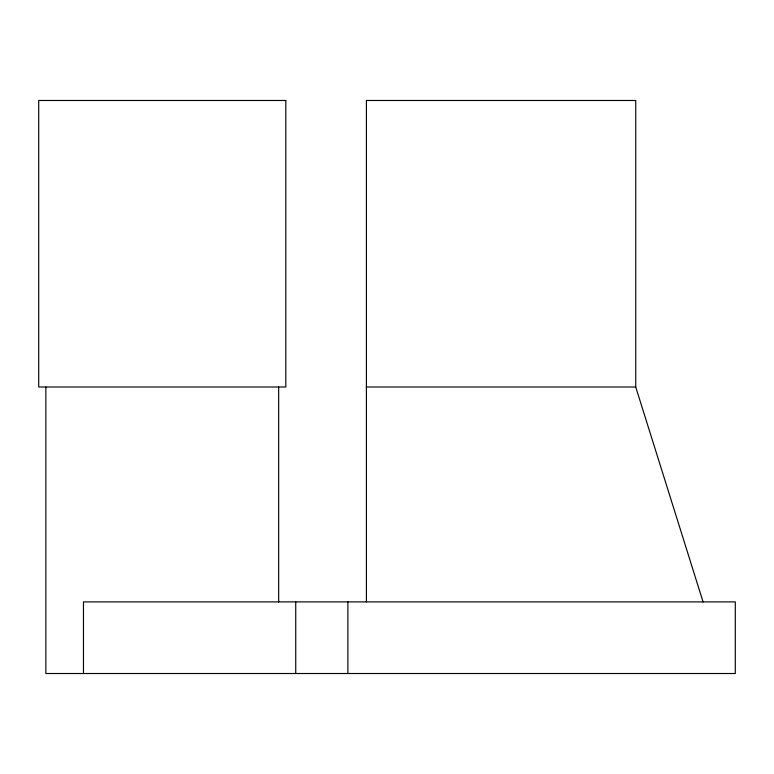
<?xml version="1.0" encoding="UTF-8"?>
<svg xmlns="http://www.w3.org/2000/svg" width="774" height="774" viewBox="0 0 774 774"><rect width="100%" height="100%" fill="white"/><g stroke="black" fill="none" stroke-linecap="round" stroke-linejoin="round"><path stroke-width="1.16" d="M366.402 387L635.735 387L703.063 601.891M635.735 387L635.735 100.485L366.402 100.485L366.402 601.891M347.884 601.891L347.884 673.515M295.736 601.891L295.736 673.515M278.659 387L278.659 602.191M83.466 673.515L83.466 601.891L735.3 601.891L735.3 673.515L45.859 673.515L45.859 387M285.819 100.485L38.7 100.485L38.7 387L285.819 387L285.819 100.485"/></g></svg>
